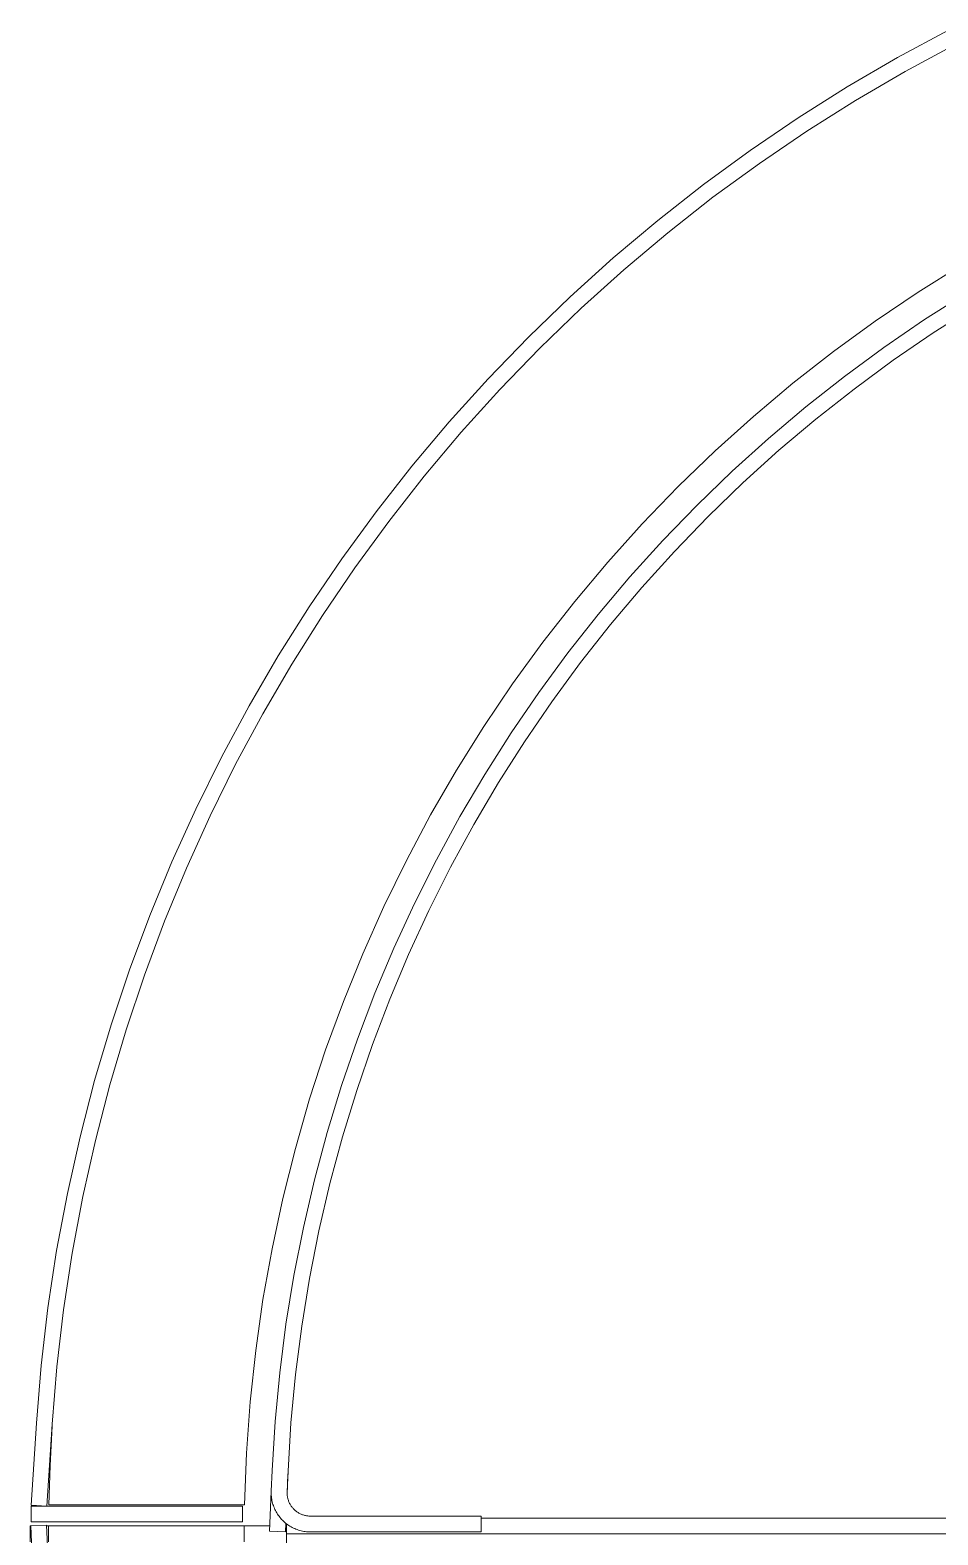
# Model space of a CAD drawing. Header units: inches. Extents: x -0.2 to 94.2, y 2.6 to 69.8.
# Drawn here: x 5.23 to 11.99, y 28.45 to 39.65 of the extents above; entities that cross this region are included whole.
import ezdxf

# ---------------------------------------------------------------- set-up
doc = ezdxf.new("R2010")
doc.units = ezdxf.units.IN
doc.layers.add('ZANO_R', color=7, linetype='Continuous', lineweight=0)

msp = doc.modelspace()

# ---------------------------------------------------------------- linework, layer by layer
at = {"layer": 'ZANO_R'}
for p, q in [((11.68521, 39.44338), (12.06548, 39.64816)), ((11.74299, 39.34037), (12.11969, 39.54323)), ((11.3122, 39.22569), (11.68521, 39.44338)), ((11.37347, 39.12471), (11.74299, 39.34037)), ((10.94686, 38.99533), (11.3122, 39.22569)), ((11.01155, 38.89652), (11.37347, 39.12471)), ((10.58963, 38.75259), (10.94686, 38.99533)), ((10.65768, 38.65605), (11.01155, 38.89652)), ((10.24093, 38.49775), (10.58963, 38.75259)), ((10.31225, 38.4036), (10.65768, 38.65605)), ((9.90117, 38.23111), (10.24093, 38.49775)), ((9.97567, 38.13946), (10.31225, 38.4036)), ((9.57075, 37.95298), (9.90117, 38.23111)), ((9.64835, 37.86393), (9.97567, 38.13946)), ((9.25006, 37.66368), (9.57075, 37.95298)), ((9.33067, 37.57735), (9.64835, 37.86393)), ((11.83851, 37.69673), (12.16376, 37.90026)), ((8.93948, 37.36356), (9.25006, 37.66368)), ((11.52054, 37.48201), (11.83851, 37.69673)), ((11.88656, 37.49289), (12.19462, 37.68872)), ((9.02299, 37.28005), (9.33067, 37.57735)), ((11.95159, 37.3943), (12.25629, 37.58799)), ((11.21023, 37.25634), (11.52054, 37.48201)), ((11.58528, 37.2868), (11.88656, 37.49289)), ((8.93948, 37.36356), (8.63936, 37.05298)), ((11.6536, 37.19045), (11.95159, 37.3943)), ((8.72569, 36.97237), (9.02299, 37.28005)), ((10.90797, 37.02002), (11.21023, 37.25634)), ((11.29112, 37.07066), (11.58528, 37.2868)), ((11.36265, 36.97667), (11.6536, 37.19045)), ((8.63936, 37.05298), (8.35006, 36.73229)), ((8.43911, 36.65469), (8.72569, 36.97237)), ((10.61411, 36.77332), (10.90797, 37.02002)), ((11.00442, 36.84473), (11.29112, 37.07066)), ((11.07907, 36.75321), (11.36265, 36.97667)), ((10.32902, 36.51655), (10.61411, 36.77332)), ((10.72549, 36.60927), (11.00442, 36.84473)), ((10.80319, 36.52031), (11.07907, 36.75321)), ((8.35006, 36.73229), (8.07193, 36.40187)), ((8.16358, 36.32737), (8.43911, 36.65469)), ((10.05304, 36.25), (10.32902, 36.51655)), ((10.45466, 36.36453), (10.72549, 36.60927)), ((10.53531, 36.27825), (10.80319, 36.52031)), ((8.07193, 36.40187), (7.80529, 36.06211)), ((7.89944, 35.99079), (8.16358, 36.32737)), ((10.19223, 36.11081), (10.45466, 36.36453)), ((9.78649, 35.97402), (10.05304, 36.25)), ((10.27575, 36.02729), (10.53531, 36.27825)), ((10.19223, 36.11081), (9.93851, 35.84838)), ((7.80529, 36.06211), (7.55044, 35.71341)), ((7.64698, 35.64536), (7.89944, 35.99079)), ((9.52972, 35.68892), (9.78649, 35.97402)), ((10.02479, 35.76773), (10.27575, 36.02729)), ((9.93851, 35.84838), (9.69377, 35.57755)), ((9.78273, 35.49985), (10.02479, 35.76773)), ((7.55044, 35.71341), (7.30771, 35.35618)), ((7.40652, 35.29148), (7.64698, 35.64536)), ((9.28302, 35.39507), (9.52972, 35.68892)), ((9.69377, 35.57755), (9.45831, 35.29862)), ((9.04669, 35.0928), (9.28302, 35.39507)), ((9.54983, 35.22397), (9.78273, 35.49985)), ((7.30771, 35.35618), (7.07735, 34.99084)), ((7.17833, 34.92957), (7.40652, 35.29148)), ((9.45831, 35.29862), (9.23238, 35.01192)), ((9.32637, 34.94039), (9.54983, 35.22397)), ((8.82103, 34.7825), (9.04669, 35.0928)), ((7.07735, 34.99084), (6.85966, 34.61782)), ((9.23238, 35.01192), (9.01624, 34.71776)), ((6.96267, 34.56005), (7.17833, 34.92957)), ((9.11259, 34.64944), (9.32637, 34.94039)), ((8.60631, 34.46453), (8.82103, 34.7825)), ((6.85966, 34.61782), (6.65488, 34.23756)), ((9.01624, 34.71776), (8.81015, 34.41648)), ((8.90874, 34.35144), (9.11259, 34.64944)), ((6.75981, 34.18335), (6.96267, 34.56005)), ((8.40277, 34.13928), (8.60631, 34.46453)), ((8.81015, 34.41648), (8.61432, 34.10842)), ((8.71505, 34.04675), (8.90874, 34.35144)), ((6.65488, 34.23756), (6.46325, 33.8505)), ((6.56998, 33.79992), (6.75981, 34.18335)), ((8.21068, 33.80714), (8.40277, 34.13928)), ((8.61432, 34.10842), (8.42899, 33.79394)), ((8.53175, 33.7357), (8.71505, 34.04675)), ((6.46325, 33.8505), (6.285, 33.45711)), ((6.39341, 33.41021), (6.56998, 33.79992)), ((8.03027, 33.46853), (8.21068, 33.80714)), ((8.42899, 33.79394), (8.25437, 33.47339)), ((8.35903, 33.41865), (8.53175, 33.7357)), ((6.285, 33.45711), (6.12035, 33.05783)), ((6.23029, 33.01468), (6.39341, 33.41021)), ((7.86175, 33.12383), (8.03027, 33.46853)), ((8.25437, 33.47339), (8.09066, 33.14714)), ((8.1971, 33.09595), (8.35903, 33.41865)), ((6.12035, 33.05783), (5.96947, 32.65314)), ((7.70532, 32.77348), (7.86175, 33.12383)), ((8.09066, 33.14714), (7.93803, 32.81555)), ((8.04614, 32.76798), (8.1971, 33.09595)), ((6.08083, 32.61378), (6.23029, 33.01468)), ((7.56119, 32.41791), (7.70532, 32.77348)), ((7.93803, 32.81555), (7.79667, 32.47901)), ((7.90632, 32.43511), (8.04614, 32.76798)), ((5.96947, 32.65314), (5.83256, 32.24352)), ((5.9452, 32.208), (6.08083, 32.61378)), ((7.42951, 32.05753), (7.56119, 32.41791)), ((7.79667, 32.47901), (7.66674, 32.13789)), ((7.77781, 32.09771), (7.90632, 32.43511)), ((5.83256, 32.24352), (5.70976, 31.82945)), ((5.82356, 31.79781), (5.9452, 32.208)), ((7.31046, 31.69278), (7.42951, 32.05753)), ((7.66674, 32.13789), (7.54838, 31.79259)), ((7.66074, 31.75618), (7.77781, 32.09771)), ((5.70976, 31.82945), (5.60123, 31.41141)), ((5.71605, 31.38369), (5.82356, 31.79781)), ((7.54838, 31.79259), (7.44172, 31.44349)), ((7.55524, 31.41089), (7.66074, 31.75618)), ((7.20417, 31.32411), (7.31046, 31.69278)), ((5.60123, 31.41141), (5.5071, 30.9899)), ((5.62279, 30.96613), (5.71605, 31.38369)), ((7.44172, 31.44349), (7.3469, 31.09099)), ((7.46145, 31.06224), (7.55524, 31.41089)), ((7.11077, 30.95197), (7.20417, 31.32411)), ((7.3469, 31.09099), (7.26401, 30.7355)), ((7.37947, 30.71062), (7.46145, 31.06224)), ((5.5071, 30.9899), (5.42746, 30.56541)), ((5.54391, 30.54562), (5.62279, 30.96613)), ((7.03038, 30.57681), (7.11077, 30.95197)), ((7.26401, 30.7355), (7.19315, 30.37742)), ((7.30938, 30.35645), (7.37947, 30.71062)), ((5.42746, 30.56541), (5.36243, 30.13843)), ((5.47948, 30.12265), (5.54391, 30.54562)), ((6.9631, 30.19907), (7.03038, 30.57681)), ((7.19315, 30.37742), (7.1344, 30.01715)), ((7.25128, 30.00011), (7.30938, 30.35645)), ((5.36243, 30.13843), (5.31206, 29.70948)), ((6.909, 29.81922), (6.9631, 30.19907)), ((5.42959, 29.69772), (5.47948, 30.12265)), ((7.1344, 30.01715), (7.08783, 29.65511)), ((7.20522, 29.64201), (7.25128, 30.00011)), ((6.86816, 29.43772), (6.909, 29.81922)), ((5.31206, 29.70948), (5.27643, 29.27906)), ((5.39429, 29.27134), (5.42959, 29.69772)), ((7.08783, 29.65511), (7.0535, 29.2917)), ((7.17125, 29.28257), (7.20522, 29.64201)), ((6.84061, 29.05502), (6.86816, 29.43772)), ((5.23652, 28.67013), (5.27643, 29.27906)), ((5.35438, 28.6624), (5.39429, 29.27134)), ((5.37799, 28.965), (5.39343, 29.2581)), ((7.0535, 29.2917), (7.03143, 28.92734)), ((7.14943, 28.92219), (7.17125, 29.28257)), ((6.8264, 28.67161), (6.84061, 29.05502)), ((5.36945, 28.67161), (5.37799, 28.965)), ((7.02473, 28.77391), (7.03143, 28.92734)), ((7.14273, 28.76876), (7.14943, 28.92219)), ((7.1432, 28.74642), (7.14854, 28.90135)), ((7.01168, 28.47501), (7.02457, 28.77033)), ((7.02473, 28.77391), (7.02447, 28.7639)), ((7.02447, 28.7639), (7.02454, 28.7539)), ((7.02454, 28.7539), (7.02497, 28.7439)), ((7.02497, 28.7439), (7.02573, 28.73392)), ((7.02573, 28.73392), (7.02684, 28.72398)), ((7.02684, 28.72398), (7.02829, 28.71408)), ((7.02829, 28.71408), (7.03008, 28.70423)), ((7.03008, 28.70423), (7.0322, 28.69445)), ((7.0322, 28.69445), (7.03466, 28.68475)), ((7.03466, 28.68475), (7.03745, 28.67514)), ((7.03745, 28.67514), (7.04057, 28.66563)), ((7.14257, 28.76281), (7.14273, 28.76876)), ((7.14262, 28.75686), (7.14257, 28.76281)), ((7.14287, 28.75091), (7.14262, 28.75686)), ((7.14332, 28.74498), (7.14287, 28.75091)), ((7.14398, 28.73907), (7.14332, 28.74498)), ((7.14484, 28.73318), (7.14398, 28.73907)), ((7.14591, 28.72733), (7.14484, 28.73318)), ((7.14717, 28.72151), (7.14591, 28.72733)), ((7.14863, 28.71574), (7.14717, 28.72151)), ((7.15029, 28.71003), (7.14863, 28.71574)), ((7.15215, 28.70438), (7.15029, 28.71003)), ((7.1542, 28.69879), (7.15215, 28.70438)), ((7.15644, 28.69328), (7.1542, 28.69879)), ((7.15886, 28.68784), (7.15644, 28.69328)), ((7.16147, 28.6825), (7.15886, 28.68784)), ((7.16427, 28.67724), (7.16147, 28.6825)), ((7.16724, 28.67209), (7.16427, 28.67724)), ((5.23652, 28.67013), (5.35438, 28.6624)), ((5.23652, 28.54429), (5.23652, 28.6624)), ((5.23652, 28.6624), (6.81134, 28.6624)), ((5.36945, 28.67161), (6.8264, 28.67161)), ((6.81134, 28.6624), (6.81134, 28.54429)), ((7.04057, 28.66563), (7.04402, 28.65624)), ((7.04402, 28.65624), (7.04778, 28.64697)), ((7.04778, 28.64697), (7.05186, 28.63783)), ((7.05186, 28.63783), (7.05626, 28.62884)), ((7.05626, 28.62884), (7.06095, 28.62)), ((7.06095, 28.62), (7.06595, 28.61133)), ((7.06595, 28.61133), (7.07125, 28.60284)), ((7.07125, 28.60284), (7.07683, 28.59454)), ((7.07683, 28.59454), (7.0827, 28.58643)), ((7.0827, 28.58643), (7.08884, 28.57853)), ((7.08884, 28.57853), (7.09524, 28.57084)), ((7.09524, 28.57084), (7.10191, 28.56338)), ((7.10191, 28.56338), (7.10883, 28.55615)), ((7.17039, 28.66704), (7.16724, 28.67209)), ((7.17371, 28.6621), (7.17039, 28.66704)), ((7.17719, 28.65728), (7.17371, 28.6621)), ((7.18085, 28.65258), (7.17719, 28.65728)), ((7.18466, 28.64801), (7.18085, 28.65258)), ((7.18862, 28.64358), (7.18466, 28.64801)), ((7.19273, 28.63928), (7.18862, 28.64358)), ((7.19699, 28.63512), (7.19273, 28.63928)), ((7.20139, 28.63112), (7.19699, 28.63512)), ((7.20593, 28.62727), (7.20139, 28.63112)), ((7.21059, 28.62357), (7.20593, 28.62727)), ((7.21538, 28.62004), (7.21059, 28.62357)), ((7.22029, 28.61668), (7.21538, 28.62004)), ((7.22531, 28.61348), (7.22029, 28.61668)), ((7.23043, 28.61046), (7.22531, 28.61348)), ((7.23566, 28.60762), (7.23043, 28.61046)), ((7.24098, 28.60496), (7.23566, 28.60762)), ((7.24639, 28.60248), (7.24098, 28.60496)), ((7.25189, 28.60019), (7.24639, 28.60248)), ((7.25745, 28.59809), (7.25189, 28.60019)), ((7.26309, 28.59618), (7.25745, 28.59809)), ((7.26879, 28.59447), (7.26309, 28.59618)), ((7.27454, 28.59295), (7.26879, 28.59447)), ((7.28034, 28.59164), (7.27454, 28.59295)), ((7.28619, 28.59052), (7.28034, 28.59164)), ((7.29207, 28.5896), (7.28619, 28.59052)), ((7.29797, 28.58889), (7.29207, 28.5896)), ((7.3039, 28.58838), (7.29797, 28.58889)), ((7.30984, 28.58807), (7.3039, 28.58838)), ((7.31579, 28.58797), (7.30984, 28.58807)), ((7.31579, 28.58797), (8.19256, 28.58797)), ((8.19256, 28.58797), (8.58627, 28.58797)), ((8.58627, 28.46986), (8.58627, 28.58797)), ((8.58627, 28.57319), (17.70201, 28.57319)), ((5.22978, 28.39602), (5.22978, 28.51413)), ((5.22978, 28.51413), (5.23488, 28.51413)), ((5.35283, 28.52035), (5.23483, 28.5152)), ((5.23483, 28.5152), (5.26145, 27.90554)), ((6.81134, 28.54429), (5.23652, 28.54429)), ((5.37945, 27.91069), (5.35283, 28.52035)), ((5.3531, 28.51413), (5.36757, 28.51413)), ((5.36757, 28.51413), (5.36757, 28.39602)), ((5.36757, 28.51413), (6.82427, 28.51413)), ((6.82427, 28.51413), (6.82427, 28.39602)), ((6.82427, 28.51413), (7.01339, 28.51413)), ((7.01168, 28.47501), (7.12968, 28.46986)), ((7.10883, 28.55615), (7.11599, 28.54916)), ((7.11599, 28.54916), (7.12339, 28.54243)), ((7.12339, 28.54243), (7.13102, 28.53595)), ((7.12968, 28.46986), (7.13251, 28.53473)), ((7.13102, 28.53595), (7.13887, 28.52973)), ((7.13161, 28.51413), (7.13924, 28.51413)), ((7.13887, 28.52973), (7.14692, 28.5238)), ((7.13924, 28.52945), (7.13924, 28.45508)), ((7.13924, 28.3807), (7.13924, 28.45508)), ((7.98573, 28.45508), (7.13925, 28.45508)), ((7.13925, 28.45508), (17.70201, 28.45508)), ((7.14692, 28.5238), (7.15517, 28.51814)), ((7.15517, 28.51814), (7.16361, 28.51276)), ((7.16361, 28.51276), (7.17224, 28.50768)), ((7.17224, 28.50768), (7.18103, 28.5029)), ((7.18103, 28.5029), (7.18998, 28.49843)), ((7.18998, 28.49843), (7.19908, 28.49426)), ((7.19908, 28.49426), (7.20831, 28.49041)), ((7.20831, 28.49041), (7.21768, 28.48688)), ((7.21768, 28.48688), (7.22715, 28.48367)), ((7.22715, 28.48367), (7.23674, 28.48079)), ((7.23674, 28.48079), (7.24641, 28.47824)), ((7.24641, 28.47824), (7.25617, 28.47602)), ((7.25617, 28.47602), (7.266, 28.47415)), ((7.266, 28.47415), (7.27589, 28.4726)), ((7.27589, 28.4726), (7.28582, 28.4714)), ((7.28582, 28.4714), (7.29579, 28.47055)), ((7.29579, 28.47055), (7.30579, 28.47003)), ((7.30579, 28.47003), (7.31579, 28.46986)), ((8.19256, 28.46986), (7.31579, 28.46986)), ((8.19256, 28.46986), (8.58627, 28.46986))]:
    msp.add_line(p, q, dxfattribs=at)

doc.saveas('drawing.dxf')
